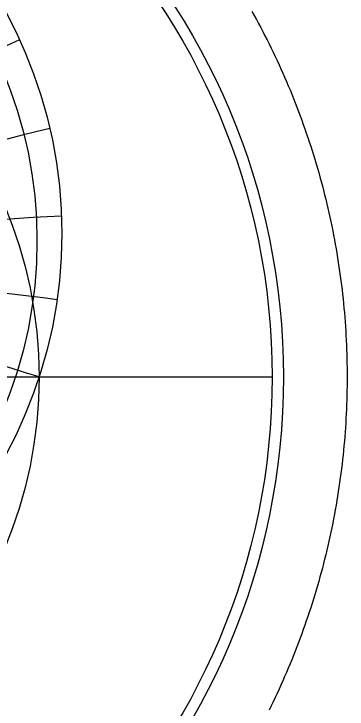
# Model space of a CAD drawing. Header units: millimetres. Extents: x -88 to 88, y -88 to 114.
# Drawn here: x 48.9 to 88, y -39 to 42.6 of the extents above; entities that cross this region are included whole.
import ezdxf

# ---------------------------------------------------------------- set-up
doc = ezdxf.new("R2010")
doc.units = ezdxf.units.MM
for name, color, linetype in [('CUT_OUTER', 1, 'Continuous'), ('ENGRAVE', 7, 'Continuous'), ('ENGRAVE_FINE', 8, 'Continuous'), ('GUIDE', 3, 'Continuous')]:
    doc.layers.add(name, color=color, linetype=linetype)

msp = doc.modelspace()

# ---------------------------------------------------------------- linework, layer by layer
at = {"layer": 'CUT_OUTER'}
msp.add_lwpolyline([(76.8324, 42.9044), (77.0942, 42.4322), (77.3531, 41.9583), (77.6091, 41.4829), (77.8621, 41.0059), (78.1123, 40.5274), (78.3595, 40.0474), (78.6037, 39.5658), (78.845, 39.0827), (79.0834, 38.5982), (79.3187, 38.1123), (79.5511, 37.6248), (79.7804, 37.136), (80.0068, 36.6458), (80.2301, 36.1542), (80.4505, 35.6612), (80.6678, 35.1669), (80.882, 34.6713), (81.0932, 34.1744), (81.3014, 33.6761), (81.5065, 33.1767), (81.7085, 32.6759), (81.9075, 32.1739), (82.1034, 31.6708), (82.2961, 31.1664), (82.4858, 30.6608), (82.6724, 30.1541), (82.8559, 29.6463), (83.0362, 29.1374), (83.2134, 28.6273), (83.3875, 28.1162), (83.5585, 27.604), (83.7263, 27.0908), (83.8909, 26.5765), (84.0524, 26.0613), (84.2107, 25.5451), (84.3659, 25.0279), (84.5179, 24.5097), (84.6667, 23.9907), (84.8123, 23.4707), (84.9547, 22.9499), (85.0939, 22.4282), (85.2299, 21.9056), (85.3628, 21.3823), (85.4923, 20.8581), (85.6187, 20.3331), (85.7419, 19.8074), (85.8618, 19.2809), (85.9785, 18.7537), (86.0919, 18.2258), (86.2021, 17.6972), (86.3091, 17.1679), (86.4128, 16.638), (86.5133, 16.1075), (86.6105, 15.5764), (86.7044, 15.0446), (86.7951, 14.5124), (86.8825, 13.9795), (86.9667, 13.4462), (87.0475, 12.9123), (87.1251, 12.3779), (87.1994, 11.8431), (87.2705, 11.3078), (87.3382, 10.7721), (87.4027, 10.236), (87.4638, 9.6996), (87.5217, 9.1627), (87.5763, 8.6255), (87.6275, 8.088), (87.6755, 7.5502), (87.7202, 7.0121), (87.7616, 6.4737), (87.7996, 5.9351), (87.8344, 5.3962), (87.8659, 4.8572), (87.894, 4.318), (87.9188, 3.7786), (87.9404, 3.239), (87.9586, 2.6994), (87.9735, 2.1596), (87.9851, 1.6198), (87.9934, 1.0799), (87.9983, 0.54), (88, 0), (87.9983, -0.54), (87.9934, -1.0799), (87.9851, -1.6198), (87.9735, -2.1596), (87.9586, -2.6994), (87.9404, -3.239), (87.9188, -3.7786), (87.894, -4.318), (87.8659, -4.8572), (87.8344, -5.3962), (87.7996, -5.9351), (87.7616, -6.4737), (87.7202, -7.0121), (87.6755, -7.5502), (87.6275, -8.088), (87.5763, -8.6255), (87.5217, -9.1627), (87.4638, -9.6996), (87.4027, -10.236), (87.3382, -10.7721), (87.2705, -11.3078), (87.1994, -11.8431), (87.1251, -12.3779), (87.0475, -12.9123), (86.9667, -13.4462), (86.8825, -13.9795), (86.7951, -14.5124), (86.7044, -15.0446), (86.6105, -15.5764), (86.5133, -16.1075), (86.4128, -16.638), (86.3091, -17.1679), (86.2021, -17.6972), (86.0919, -18.2258), (85.9785, -18.7537), (85.8618, -19.2809), (85.7419, -19.8074), (85.6187, -20.3331), (85.4923, -20.8581), (85.3628, -21.3823), (85.2299, -21.9056), (85.0939, -22.4282), (84.9547, -22.9499), (84.8123, -23.4707), (84.6667, -23.9907), (84.5179, -24.5097), (84.3659, -25.0279), (84.2107, -25.5451), (84.0524, -26.0613), (83.8909, -26.5765), (83.7263, -27.0908), (83.5585, -27.604), (83.3875, -28.1162), (83.2134, -28.6273), (83.0362, -29.1374), (82.8559, -29.6463), (82.6724, -30.1541), (82.4858, -30.6608), (82.2961, -31.1664), (82.1034, -31.6708), (81.9075, -32.1739), (81.7085, -32.6759), (81.5065, -33.1767), (81.3014, -33.6761), (81.0932, -34.1744), (80.882, -34.6713), (80.6678, -35.1669), (80.4505, -35.6612), (80.2301, -36.1542), (80.0068, -36.6458), (79.7804, -37.136), (79.5511, -37.6248), (79.3187, -38.1123), (79.0834, -38.5982), (78.845, -39.0827)], dxfattribs=at)
at = {"layer": 'ENGRAVE'}
msp.add_lwpolyline([(-79.2, 0), (79.2, 0)], dxfattribs=at)
for centre, radius in [((0, 0), 79.2), ((0, 16.845), 54.5115), ((0, 0), 51.8435)]:
    msp.add_circle(centre, radius, dxfattribs=at)
msp.add_arc((0, -159.5578), 167.769, 72, 108, dxfattribs=at)
msp.add_arc((0, -159.5578), 167.769, 72, 108, dxfattribs=at)
at = {"layer": 'ENGRAVE_FINE'}
msp.add_circle((0, 15.9664), 51.5974, dxfattribs=at)
for centre, radius, start, end in [((140.7749, -159.5578), 219.0069, 114.61389, 142.568026), ((140.7749, -159.5578), 219.0069, 114.61389, 142.568026), ((96.8615, -159.5578), 193.723, 103.054866, 134.486871), ((96.8615, -159.5578), 193.723, 103.054866, 134.486871), ((61.0629, -159.5578), 178.5361, 92.114894, 126.072338), ((61.0629, -159.5578), 178.5361, 92.114894, 126.072338), ((29.5822, -159.5578), 170.3571, 81.775936, 117.263557), ((29.5822, -159.5578), 170.3571, 81.775936, 117.263557)]:
    msp.add_arc(centre, radius, start, end, dxfattribs=at)
at = {"layer": 'GUIDE'}
msp.add_circle((0, 0), 80.52, dxfattribs=at)

doc.saveas('drawing.dxf')
